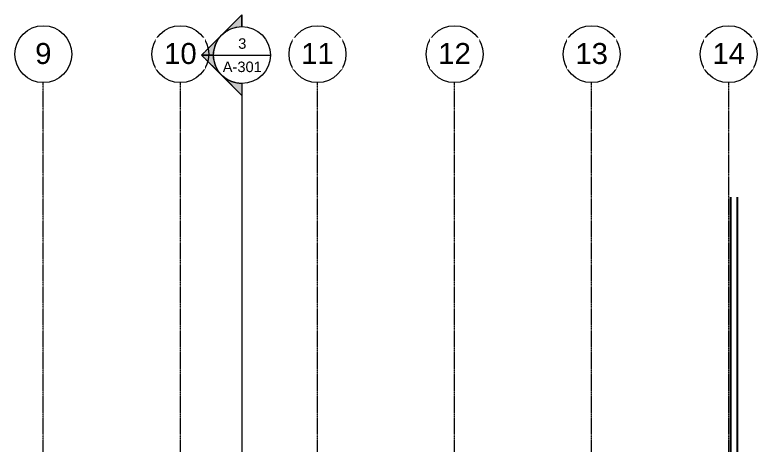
# Model space of a CAD drawing. Header units: inches. Extents: x 21826 to 32867, y -23296 to -20170.
# Drawn here: x 31020 to 32585, y -21077 to -20170 of the extents above; entities that cross this region are included whole.
import ezdxf

# ---------------------------------------------------------------- set-up
doc = ezdxf.new("R2010")
doc.units = ezdxf.units.IN
doc.header["$MEASUREMENT"] = 0
doc.linetypes.add('Grid Line 1_2_', pattern=[0.875, 0.5, -0.125, 0.125, -0.125])
doc.linetypes.add('Hidden', pattern=[0.28125, 0.1875, -0.09375])
for name, color, linetype, lineweight in [('A-PROP-SBCK', 71, 'Hidden', 25), ('G-ANNO-SYMB', 111, 'Continuous', 9), ('S-GRID', 1, 'Continuous', 9), ('S-GRID-IDEN', 1, 'Continuous', 9)]:
    doc.layers.add(name, color=color, linetype=linetype, lineweight=lineweight)
doc.styles.add('Arial', font='arial.ttf', dxfattribs={"height": 44.258982})
doc.styles.add('Arial_1', font='arial.ttf', dxfattribs={"height": 22.129491})

# ---------------------------------------------------------------- blocks, each defined once
blk = doc.blocks.new('Grid - Grid Head - Circle-14747-Roof Low')
at = {"layer": 'S-GRID-IDEN'}
blk.add_circle((0, 0), 0.25, dxfattribs=at)
blk = doc.blocks.new('Section - Section Head - Filled-1526-Roof Low')
at = {"layer": 'G-ANNO-SYMB'}
h = blk.add_hatch(color=256, dxfattribs=at)
edge = h.paths.add_edge_path(flags=0)
edge.add_line((-0.4268, 0.1768), (-0.25, 0.3536))
edge.add_line((-0.25, 0.3536), (-0.25, 0.25))
edge.add_arc((-0.25, 0), 0.25, 90, 135)
h = blk.add_hatch(color=256, dxfattribs=at)
edge = h.paths.add_edge_path(flags=0)
edge.add_arc((-0.25, 0), 0.25, 45, 90)
edge.add_line((-0.25, 0.25), (-0.25, 0.3536))
edge.add_line((-0.25, 0.3536), (-0.0732, 0.1768))
h = blk.add_hatch(color=256, dxfattribs=at)
edge = h.paths.add_edge_path(flags=0)
edge.add_arc((-0.25, 0), 0.2503, 137.9216, 180)
edge.add_line((-0.5003, 0), (-0.6036, 0))
edge.add_line((-0.6036, 0), (-0.4358, 0.1678))
h = blk.add_hatch(color=256, dxfattribs=at)
edge = h.paths.add_edge_path(flags=0)
edge.add_line((-0.0642, 0.1678), (0.1036, 0))
edge.add_line((0.1036, 0), (0.0003, 0))
edge.add_arc((-0.25, 0), 0.2503, 0, 42.0784)
for p, q in [((-0.25, 0.3536), (-0.6036, 0)), ((-0.25, 0.3536), (-0.4268, 0.1768)), ((-0.25, 0.3536), (0.1036, 0)), ((-0.25, 0.25), (-0.25, 0.3536)), ((-0.0732, 0.1768), (-0.25, 0.3536)), ((-0.25, 0.3536), (-0.25, 0.25)), ((-0.4358, 0.1678), (-0.6036, 0)), ((0.1036, 0), (-0.0642, 0.1678)), ((-0.6036, 0), (-0.5003, 0)), ((0.0003, 0), (0.1036, 0)), ((-0.5, 0), (-0.6036, 0)), ((0, 0), (0.1036, 0))]:
    blk.add_line(p, q, dxfattribs=at)
for radius, start, end in [(0.25, 360, 180), (0.25, 90, 135), (0.25, 45, 90), (0.2503, 137.9216, 180), (0.2503, 0, 42.0784), (0.25, 180, 360)]:
    blk.add_arc((-0.25, 0), radius, start, end, dxfattribs=at)

msp = doc.modelspace()

# ---------------------------------------------------------------- linework, layer by layer
at = {"layer": 'A-PROP-SBCK'}
for p, q in [((32529.1, -20554.9), (32529.1, -22335.6)), ((32543.3, -20554.9), (32543.3, -23033.9))]:
    msp.add_line(p, q, dxfattribs=at)
at = {"layer": 'G-ANNO-SYMB'}
for p, q in [((31439, -20255.1), (31559, -20255.1)), ((31499, -20315.1), (31499, -23273.9))]:
    msp.add_line(p, q, dxfattribs=at)
at = {"layer": 'S-GRID', "linetype": 'Grid Line 1_2_'}
for p, q in [((31080.3, -22848.2), (31080.3, -20313.2)), ((31369.3, -22848.2), (31369.3, -20313.2)), ((31658.3, -22848.2), (31658.3, -20313.2)), ((31947.3, -22848.2), (31947.3, -20313.2)), ((32236.3, -22848.2), (32236.3, -20313.2)), ((32525.3, -22848.2), (32525.3, -20313.2))]:
    msp.add_line(p, q, dxfattribs=at)

# ---------------------------------------------------------------- block references
at = {"layer": 'S-GRID-IDEN', "xscale": 239.9999999999998, "yscale": 239.9999999999998, "zscale": 239.9999999999998}
for p in [(31080.3, -20253.2), (31369.3, -20253.2), (31658.3, -20253.2), (31947.3, -20253.2), (32236.3, -20253.2), (32525.3, -20253.2)]:
    msp.add_blockref('Grid - Grid Head - Circle-14747-Roof Low', p, dxfattribs=at)

# ---------------------------------------------------------------- texts
at = {"layer": 'G-ANNO-SYMB', "attachment_point": 2, "line_spacing_factor": 0.938532, "style": 'Arial_1'}
for s, insert, char_height, width in [('3', (31499.8, -20219.7), 22.1, 20.52), ('A-301', (31499.8, -20268.8), 22.13, 98.28)]:
    msp.add_mtext(s, dxfattribs=dict(at, insert=insert, char_height=char_height, width=width))

# ---------------------------------------------------------------- next in the draw order: texts
at = {"layer": 'S-GRID-IDEN', "attachment_point": 2, "line_spacing_factor": 0.938532, "style": 'Arial', "bg_fill": 3, "box_fill_scale": 1.25, "bg_fill_color": 0, "bg_fill_transparency": 0}
for s, insert, char_height, width in [('9', (31080.3, -20229.6), 44.3, 41.04), ('10', (31369.3, -20229.6), 44.26, 82.08), ('11', (31658.3, -20229.6), 44.26, 82.08), ('12', (31947.3, -20229.6), 44.26, 82.08), ('13', (32236.3, -20229.6), 44.26, 82.08), ('14', (32525.3, -20229.6), 44.26, 82.08)]:
    msp.add_mtext(s, dxfattribs=dict(at, insert=insert, char_height=char_height, width=width))

# ---------------------------------------------------------------- next in the draw order: block references
at = {"layer": 'G-ANNO-SYMB', "extrusion": (0, 0, -1), "xscale": 239.9999999999998, "yscale": 239.9999999999998, "zscale": 239.9999999999998, "rotation": 270.0000000000003}
msp.add_blockref('Section - Section Head - Filled-1526-Roof Low', (-31499, -20315.1), dxfattribs=at)

doc.saveas('drawing.dxf')
